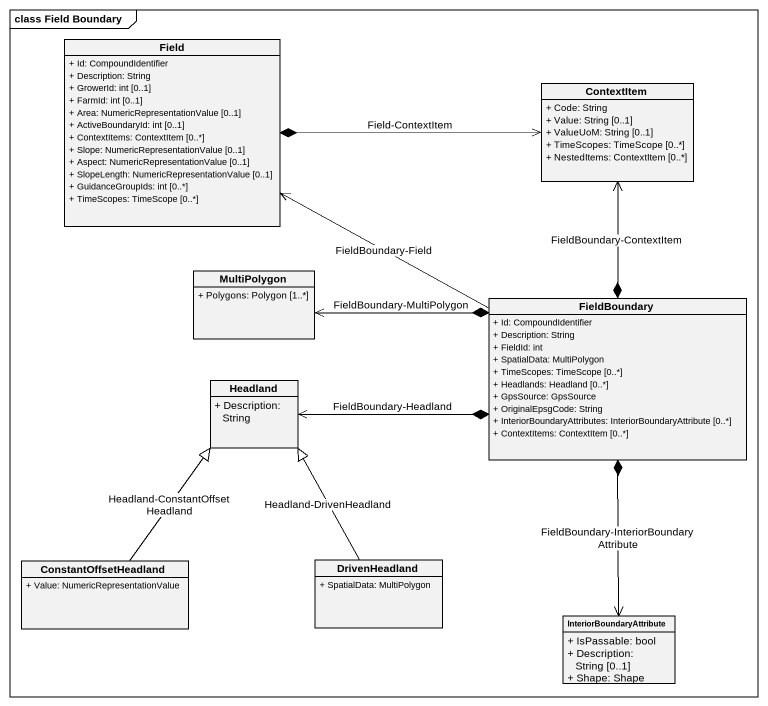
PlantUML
@startuml
mainframe class Field Boundary
hide circle
hide empty members
skinparam classAttributeIconSize 0
class Field {
  + Id: CompoundIdentifier
  + Description: String
  + GrowerId: int [0..1]
  + FarmId: int [0..1]
  + Area: NumericRepresentationValue [0..1]
  + ActiveBoundaryId: int [0..1]
  + ContextItems: ContextItem [0..*]
  + Slope: NumericRepresentationValue [0..1]
  + Aspect: NumericRepresentationValue [0..1]
  + SlopeLength: NumericRepresentationValue [0..1]
  + GuidanceGroupIds: int [0..*]
  + TimeScopes: TimeScope [0..*]
}
class ContextItem {
  + Code: String
  + Value: String [0..1]
  + ValueUoM: String [0..1]
  + TimeScopes: TimeScope [0..*]
  + NestedItems: ContextItem [0..*]
}
class MultiPolygon {
  + Polygons: Polygon [1..*]
}
class FieldBoundary {
  + Id: CompoundIdentifier
  + Description: String
  + FieldId: int
  + SpatialData: MultiPolygon
  + TimeScopes: TimeScope [0..*]
  + Headlands: Headland [0..*]
  + GpsSource: GpsSource
  + OriginalEpsgCode: String
  + InteriorBoundaryAttributes: InteriorBoundaryAttribute [0..*]
  + ContextItems: ContextItem [0..*]
}
class Headland {
  + Description: String
}
class ConstantOffsetHeadland {
  + Value: NumericRepresentationValue
}
class DrivenHeadland {
  + SpatialData: MultiPolygon
}
class InteriorBoundaryAttribute {
  + IsPassable: bool
  + Description: String [0..1]
  + Shape: Shape
}
Field <-right- FieldBoundary : FieldBoundary-Field
ContextItem <-left-* Field : Field-ContextItem
ContextItem <--* FieldBoundary : FieldBoundary-ContextItem
MultiPolygon <-right-* FieldBoundary : FieldBoundary-MultiPolygon
Headland <-right-* FieldBoundary : FieldBoundary-Headland
ConstantOffsetHeadland -up-|> Headland : Headland-ConstantOffsetHeadland
DrivenHeadland -up-|> Headland : Headland-DrivenHeadland
InteriorBoundaryAttribute <-up-* FieldBoundary : FieldBoundary-InteriorBoundaryAttribute
@enduml
